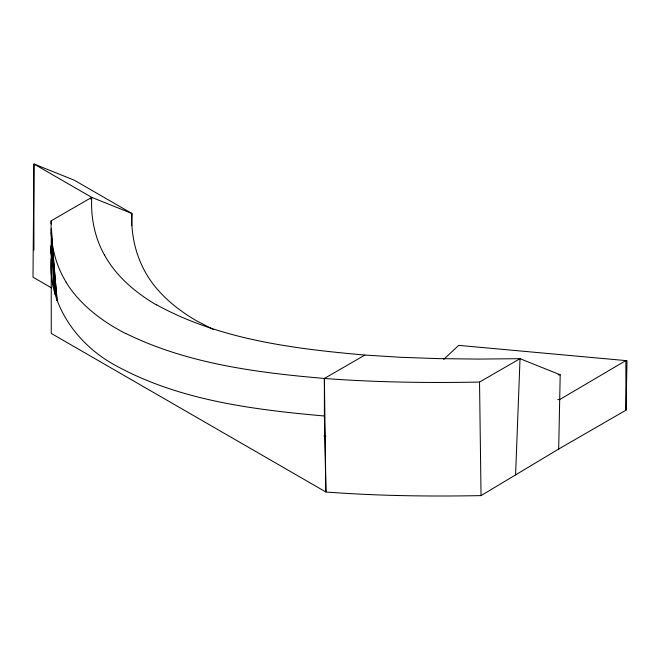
<?xml version="1.0" encoding="UTF-8"?>
<svg xmlns="http://www.w3.org/2000/svg" width="660" height="660" viewBox="0 0 660 660"><rect width="100%" height="100%" fill="white"/><g stroke="black" fill="none" stroke-linecap="round" stroke-linejoin="round"><path stroke-width="0.99" d="M51.249 228.871L51.249 333.424L325.9 491.997C377.512 495.916 429.313 496.584 481.049 495.611L558.682 449.031L625.985 410.173L627 360.698L458.7 345.37L443.66 359.42M51.249 223.798L51.249 220.753L91.74 197.373L131.917 213.485C130.548 240.034 138.724 266.896 155.793 287.422A209.121 120.73 0 0 0 196.952 321.024L213.32 329.488M125.895 333.523C187.481 363.775 256.789 372.628 324.382 378.452L325.9 491.997L324.382 416.006L324.382 378.452L364.881 355.063L400.414 357.274L438.116 358.611L477.988 359.081L520.03 358.677L560.2 374.798L558.682 449.031M131.67 225.687L131.917 213.485L74.093 180.106L33.924 163.985L33 277.192L51.678 287.974M33.924 250.024L33.924 163.985L91.74 197.373C90.7 217.222 94.66 237.501 104.412 254.925M515.584 474.895L520.03 358.677L479.531 382.066C427.795 383.031 375.994 382.371 324.382 378.452M90.601 199.089L91.74 197.373M558.253 374.83L560.2 374.798M557.749 399.597L559.696 399.564L625.853 360.591L625.985 410.173M364.881 355.063C293.873 348.727 220.225 339.776 156.775 304.912M324.382 416.006C253.423 409.621 179.949 400.587 116.457 365.953C77.344 345.279 47.413 303.947 51.249 258.308M323.92 435.88L325.949 436.219M66.206 282.241C54.862 263.975 50.094 242.113 51.249 220.753L51.348 223.831M51.472 236.354L57.115 300.787L51.224 232.452L55.036 294.212L53.245 262.498M51.406 229.762L51.81 236.923M51.925 238.97L53.13 260.452M51.513 228.962L51.876 240.248M51.942 242.302L53.394 287.455M479.531 382.066L481.049 495.611M156.593 305.011A213.922 123.511 0 0 1 104.462 254.917M51.843 256.707A16.624 9.685 60.5 0 1 51.678 244.117M125.763 333.613A214.162 123.643 0 0 1 66.107 282.257"/></g></svg>
